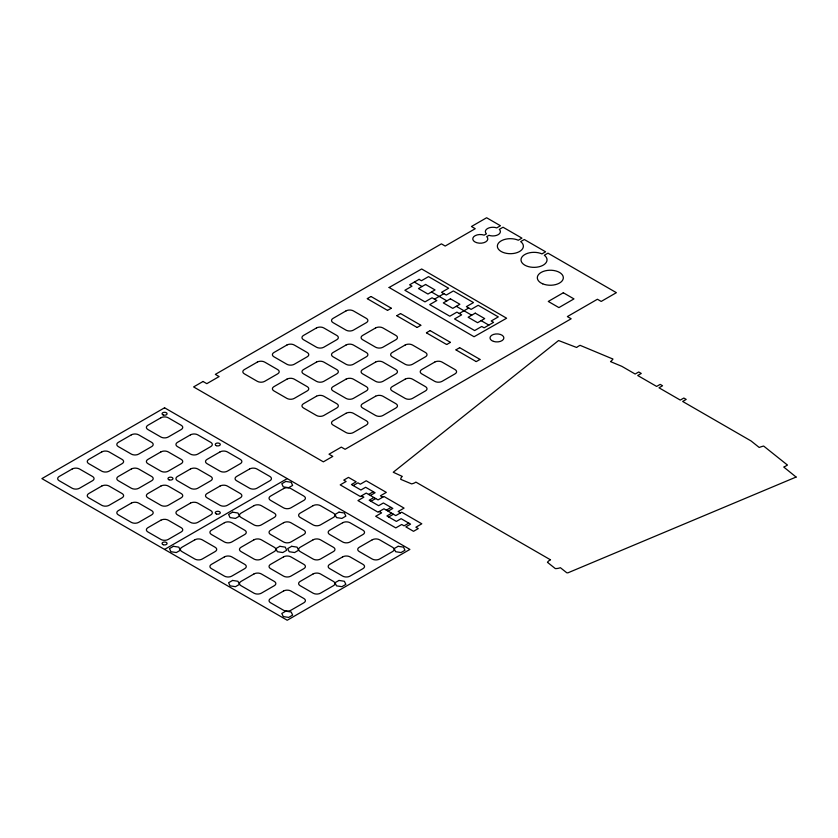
<?xml version="1.0" encoding="UTF-8"?>
<svg xmlns="http://www.w3.org/2000/svg" width="838" height="838" viewBox="0 0 838 838"><rect width="100%" height="100%" fill="white"/><g stroke="black" fill="none" stroke-linecap="round" stroke-linejoin="round"><path stroke-width="1.26" d="M367.327 298.59L370.878 296.547M387.669 310.332L391.22 308.29M396.887 315.664L400.438 313.611M434.451 299.145L443.91 293.688M417.23 327.407L420.781 325.354M459.287 313.485L468.746 308.028M426.458 332.728L429.999 330.685M446.801 344.47L450.341 342.428M456.019 349.802L459.57 347.749M476.361 361.545L479.912 359.492M164.562 549.424L287.225 478.613M353.217 485.569L357.952 482.835L360.309 484.196L366.227 480.782L386.328 492.388L380.421 495.803L382.777 497.175M368.594 494.441L373.319 491.707M370.365 495.468L375.089 492.734L365.63 487.276L360.906 490L351.447 484.542L356.171 481.808L348.482 477.377L343.758 480.101L346.125 481.473L340.207 484.877L360.309 496.494L366.227 493.079L378.053 499.898L383.961 496.494L404.063 508.1L398.155 511.505L400.522 512.877M373.916 497.51L369.181 500.244L378.64 505.702L383.375 502.978L392.833 508.436L388.099 511.17M370.951 501.271L375.686 498.537M386.328 510.143L391.063 507.409M391.65 513.212L386.915 515.946L396.384 521.414L401.109 518.68L410.568 524.138L405.843 526.872L413.522 531.313L418.256 528.579L415.889 527.217L421.807 523.802L401.706 512.196L395.787 515.6L383.961 508.781L378.053 512.196L357.952 500.59L363.86 497.175L361.492 495.803M388.696 516.973L393.42 514.239M408.797 523.111L404.063 525.845L401.706 524.483L395.787 527.898L375.686 516.292L381.594 512.877L379.237 511.505M414.349 282.081L422.027 286.523M431.497 291.98L446.864 300.852M456.322 306.32L471.7 315.193M481.159 320.661L488.847 325.092M371.108 296.547L391.22 308.154M400.679 313.611L420.781 325.217M430.24 330.685L450.341 342.292M459.8 347.749L479.912 359.355M367.327 298.726L387.428 310.332M396.887 315.8L416.999 327.407M426.458 332.864L446.56 344.47M456.019 349.938L476.12 361.545M796.1 477.052L567.892 572.836L566.771 572.763L560.371 567.682A8.359 4.829 0 0 1 555.332 568.593L547.476 562.34A8.359 4.829 0 0 1 550.556 559.857L415.858 482.091A8.359 4.829 0 0 1 411.552 483.872L400.721 479.336A8.359 4.829 0 0 1 402.313 476.424L393.242 472.244L558.579 340.532L576.638 347.477A20.908 12.067 0 0 1 580.074 345.329L612.966 359.062A20.908 12.067 0 0 1 610.525 361.618L621.848 366.342L635.162 374.031L638.713 371.978L641.269 373.455L637.718 375.508L656.646 386.433L660.187 384.38L662.554 385.752L659.003 387.795L680.288 400.082L683.839 398.04L686.207 399.401L682.656 401.454L751.037 440.935L759.228 447.471A20.908 12.067 0 0 1 763.659 446.057L787.437 465.048A20.908 12.067 0 0 1 783.729 467.028L796.1 477.052M389.115 287.486L474.057 336.74L506.613 318.22L421.671 268.977L389.115 287.486M203.037 381.479L193.609 386.926L323.363 461.843L332.791 456.396L329.009 454.206L341.307 447.115L345.099 449.294L571.17 318.775L567.378 316.586L597.421 299.25L601.202 301.429L616.38 292.671L547.958 253.16L544.333 255.255A13.01 7.511 0 0 1 536.844 267.175A13.01 7.511 0 0 1 521.32 258.209A13.01 7.511 0 0 1 541.966 253.893L545.59 251.798L524.305 239.511L520.681 241.606A13.01 7.511 0 0 1 513.202 253.516A13.01 7.511 0 0 1 497.667 244.56A13.01 7.511 0 0 1 518.313 240.234L521.938 238.139L503.02 227.224L499.312 229.361A7.521 4.347 0 0 1 498.191 234.671A7.521 4.347 0 0 1 488.983 235.321L486.731 236.62A7.521 4.347 0 0 1 481.641 243.146A7.521 4.347 0 0 1 472.883 238.086A7.521 4.347 0 0 1 484.175 235.143L486.428 233.844A7.521 4.347 0 0 1 487.548 228.533A7.521 4.347 0 0 1 496.756 227.884L500.454 225.747L486.627 217.754L471.448 226.511L475.23 228.701L445.198 246.047L441.406 243.858L215.335 374.377L219.116 376.566L206.818 383.668L203.037 381.479M164.562 407.792L41.9 478.613L287.225 620.246L409.887 549.424L164.562 407.792M72.204 468.987L59.194 476.487A5.185 2.996 0 0 0 59.194 480.729L72.204 488.24A5.185 2.996 0 0 0 79.537 488.24L92.547 480.729A5.185 2.996 0 0 0 92.547 476.487L79.537 468.987A5.185 2.996 0 0 0 72.204 468.987M101.765 451.912L88.765 459.423A5.185 2.996 0 0 0 88.765 463.655L101.765 471.166A5.185 2.996 0 0 0 109.097 471.166L122.107 463.655A5.185 2.996 0 0 0 122.107 459.423L109.097 451.912A5.185 2.996 0 0 0 101.765 451.912M131.336 434.849L118.326 442.359A5.185 2.996 0 0 0 118.326 446.591L131.336 454.102A5.185 2.996 0 0 0 138.668 454.102L151.678 446.591A5.185 2.996 0 0 0 151.678 442.359L138.668 434.849A5.185 2.996 0 0 0 131.336 434.849M160.896 417.774L147.886 425.285A5.185 2.996 0 0 0 147.886 429.517L160.896 437.027A5.185 2.996 0 0 0 168.228 437.027L181.238 429.517A5.185 2.996 0 0 0 181.238 425.285L168.228 417.774A5.185 2.996 0 0 0 160.896 417.774M257.35 362.089L244.34 369.6A5.185 2.996 0 0 0 244.34 373.832L257.35 381.342A5.185 2.996 0 0 0 264.682 381.342L277.692 373.832A5.185 2.996 0 0 0 277.692 369.6L264.682 362.089A5.185 2.996 0 0 0 257.35 362.089M286.921 345.015L273.911 352.526A5.185 2.996 0 0 0 273.911 356.768L286.921 364.279A5.185 2.996 0 0 0 294.243 364.279L307.253 356.768A5.185 2.996 0 0 0 307.253 352.526L294.243 345.015A5.185 2.996 0 0 0 286.921 345.015M316.481 327.951L303.471 335.462A5.185 2.996 0 0 0 303.471 339.694L316.481 347.204A5.185 2.996 0 0 0 323.814 347.204L336.824 339.694A5.185 2.996 0 0 0 336.824 335.462L323.814 327.951A5.185 2.996 0 0 0 316.481 327.951M346.042 310.888L333.032 318.398A5.185 2.996 0 0 0 333.032 322.63L346.042 330.141A5.185 2.996 0 0 0 353.374 330.141L366.384 322.63A5.185 2.996 0 0 0 366.384 318.398L353.374 310.888A5.185 2.996 0 0 0 346.042 310.888M419.073 279.347L409.614 284.815L411.982 286.177L404.88 290.273L424.992 301.879L432.083 297.783L436.818 300.517L429.716 304.613L449.817 316.219L456.92 312.124L461.644 314.847L454.552 318.953L474.654 330.56L481.745 326.464L484.113 327.826L493.572 322.358L491.215 320.996L498.306 316.9L478.205 305.294L471.103 309.39L466.378 306.656L473.47 302.56L453.368 290.954L446.277 295.049L441.542 292.326L448.634 288.23L428.532 276.624L421.441 280.72L419.073 279.347M425.578 284.47L418.487 288.565L427.946 294.033L435.037 289.938L425.578 284.47M101.765 486.05L88.765 493.561A5.185 2.996 0 0 0 88.765 497.793L101.765 505.304A5.185 2.996 0 0 0 109.097 505.304L122.107 497.793A5.185 2.996 0 0 0 122.107 493.561L109.097 486.05A5.185 2.996 0 0 0 101.765 486.05M131.336 468.987L118.326 476.487A5.185 2.996 0 0 0 118.326 480.729L131.336 488.24A5.185 2.996 0 0 0 138.668 488.24L151.678 480.729A5.185 2.996 0 0 0 151.678 476.487L138.668 468.987A5.185 2.996 0 0 0 131.336 468.987M160.896 451.912L147.886 459.423A5.185 2.996 0 0 0 147.886 463.655L160.896 471.166A5.185 2.996 0 0 0 168.228 471.166L181.238 463.655A5.185 2.996 0 0 0 181.238 459.423L168.228 451.912A5.185 2.996 0 0 0 160.896 451.912M190.456 434.849L177.457 442.359A5.185 2.996 0 0 0 177.457 446.591L190.456 454.102A5.185 2.996 0 0 0 197.789 454.102L210.799 446.591A5.185 2.996 0 0 0 210.799 442.359L197.789 434.849A5.185 2.996 0 0 0 190.456 434.849M286.921 379.153L273.911 386.664A5.185 2.996 0 0 0 273.911 390.896L286.921 398.406A5.185 2.996 0 0 0 294.243 398.406L307.253 390.896A5.185 2.996 0 0 0 307.253 386.664L294.243 379.153A5.185 2.996 0 0 0 286.921 379.153M316.481 362.089L303.471 369.6A5.185 2.996 0 0 0 303.471 373.832L316.481 381.342A5.185 2.996 0 0 0 323.814 381.342L336.824 373.832A5.185 2.996 0 0 0 336.824 369.6L323.814 362.089A5.185 2.996 0 0 0 316.481 362.089M346.042 345.015L333.032 352.526A5.185 2.996 0 0 0 333.032 356.768L346.042 364.279A5.185 2.996 0 0 0 353.374 364.279L366.384 356.768A5.185 2.996 0 0 0 366.384 352.526L353.374 345.015A5.185 2.996 0 0 0 346.042 345.015M375.602 327.951L362.603 335.462A5.185 2.996 0 0 0 362.603 339.694L375.602 347.204A5.185 2.996 0 0 0 382.935 347.204L395.945 339.694A5.185 2.996 0 0 0 395.945 335.462L382.935 327.951A5.185 2.996 0 0 0 375.602 327.951M450.415 298.81L443.312 302.906L452.782 308.363L459.873 304.267L450.415 298.81M131.336 503.114L118.326 510.625A5.185 2.996 0 0 0 118.326 514.857L131.336 522.367A5.185 2.996 0 0 0 138.668 522.367L151.678 514.857A5.185 2.996 0 0 0 151.678 510.625L138.668 503.114A5.185 2.996 0 0 0 131.336 503.114M160.896 486.05L147.886 493.561A5.185 2.996 0 0 0 147.886 497.793L160.896 505.304A5.185 2.996 0 0 0 168.228 505.304L181.238 497.793A5.185 2.996 0 0 0 181.238 493.561L168.228 486.05A5.185 2.996 0 0 0 160.896 486.05M190.456 468.987L177.457 476.487A5.185 2.996 0 0 0 177.457 480.729L190.456 488.24A5.185 2.996 0 0 0 197.789 488.24L210.799 480.729A5.185 2.996 0 0 0 210.799 476.487L197.789 468.987A5.185 2.996 0 0 0 190.456 468.987M220.027 451.912L207.017 459.423A5.185 2.996 0 0 0 207.017 463.655L220.027 471.166A5.185 2.996 0 0 0 227.36 471.166L240.359 463.655A5.185 2.996 0 0 0 240.359 459.423L227.36 451.912A5.185 2.996 0 0 0 220.027 451.912M316.481 396.227L303.471 403.738A5.185 2.996 0 0 0 303.471 407.97L316.481 415.48A5.185 2.996 0 0 0 323.814 415.48L336.824 407.97A5.185 2.996 0 0 0 336.824 403.738L323.814 396.227A5.185 2.996 0 0 0 316.481 396.227M346.042 379.153L333.032 386.664A5.185 2.996 0 0 0 333.032 390.896L346.042 398.406A5.185 2.996 0 0 0 353.374 398.406L366.384 390.896A5.185 2.996 0 0 0 366.384 386.664L353.374 379.153A5.185 2.996 0 0 0 346.042 379.153M375.602 362.089L362.603 369.6A5.185 2.996 0 0 0 362.603 373.832L375.602 381.342A5.185 2.996 0 0 0 382.935 381.342L395.945 373.832A5.185 2.996 0 0 0 395.945 369.6L382.935 362.089A5.185 2.996 0 0 0 375.602 362.089M405.173 345.015L392.163 352.526A5.185 2.996 0 0 0 392.163 356.768L405.173 364.279A5.185 2.996 0 0 0 412.506 364.279L425.505 356.768A5.185 2.996 0 0 0 425.505 352.526L412.506 345.015A5.185 2.996 0 0 0 405.173 345.015M475.251 313.15L468.149 317.246L477.608 322.703L484.71 318.608L475.251 313.15M160.896 520.189L147.886 527.699A5.185 2.996 0 0 0 147.886 531.931L160.896 539.442A5.185 2.996 0 0 0 168.228 539.442L181.238 531.931A5.185 2.996 0 0 0 181.238 527.699L168.228 520.189A5.185 2.996 0 0 0 160.896 520.189M190.456 503.114L177.457 510.625A5.185 2.996 0 0 0 177.457 514.857L190.456 522.367A5.185 2.996 0 0 0 197.789 522.367L210.799 514.857A5.185 2.996 0 0 0 210.799 510.625L197.789 503.114A5.185 2.996 0 0 0 190.456 503.114M220.027 486.05L207.017 493.561A5.185 2.996 0 0 0 207.017 497.793L220.027 505.304A5.185 2.996 0 0 0 227.36 505.304L240.359 497.793A5.185 2.996 0 0 0 240.359 493.561L227.36 486.05A5.185 2.996 0 0 0 220.027 486.05M249.588 468.987L236.578 476.487A5.185 2.996 0 0 0 236.578 480.729L249.588 488.24A5.185 2.996 0 0 0 256.92 488.24L269.93 480.729A5.185 2.996 0 0 0 269.93 476.487L256.92 468.987A5.185 2.996 0 0 0 249.588 468.987M346.042 413.291L333.032 420.802A5.185 2.996 0 0 0 333.032 425.034L346.042 432.544A5.185 2.996 0 0 0 353.374 432.544L366.384 425.034A5.185 2.996 0 0 0 366.384 420.802L353.374 413.291A5.185 2.996 0 0 0 346.042 413.291M375.602 396.227L362.603 403.738A5.185 2.996 0 0 0 362.603 407.97L375.602 415.48A5.185 2.996 0 0 0 382.935 415.48L395.945 407.97A5.185 2.996 0 0 0 395.945 403.738L382.935 396.227A5.185 2.996 0 0 0 375.602 396.227M405.173 379.153L392.163 386.664A5.185 2.996 0 0 0 392.163 390.896L405.173 398.406A5.185 2.996 0 0 0 412.506 398.406L425.505 390.896A5.185 2.996 0 0 0 425.505 386.664L412.506 379.153A5.185 2.996 0 0 0 405.173 379.153M434.733 362.089L421.724 369.6A5.185 2.996 0 0 0 421.724 373.832L434.733 381.342A5.185 2.996 0 0 0 442.066 381.342L455.076 373.832A5.185 2.996 0 0 0 455.076 369.6L442.066 362.089A5.185 2.996 0 0 0 434.733 362.089M563.325 292.766L548.272 301.45L558.915 307.598L573.967 298.904L563.325 292.766M173.435 546.303L169.475 548.586L170.921 551.718L176.336 552.546L180.296 550.262L178.84 547.141L173.435 546.303M232.566 512.165L228.606 514.448L230.052 517.58L235.457 518.418L239.417 516.124L237.971 513.003L232.566 512.165M285.779 481.441L281.819 483.736L283.265 486.857L288.681 487.695L292.64 485.401L291.184 482.279L285.779 481.441M194.866 539.798L181.856 547.308A5.185 2.996 0 0 0 181.856 551.54L194.866 559.051A5.185 2.996 0 0 0 202.199 559.051L215.209 551.54A5.185 2.996 0 0 0 215.209 547.308L202.199 539.798A5.185 2.996 0 0 0 194.866 539.798M224.437 522.734L211.427 530.245A5.185 2.996 0 0 0 211.427 534.476L224.437 541.987A5.185 2.996 0 0 0 231.77 541.987L244.769 534.476A5.185 2.996 0 0 0 244.769 530.245L231.77 522.734A5.185 2.996 0 0 0 224.437 522.734M253.998 505.66L240.988 513.17A5.185 2.996 0 0 0 240.988 517.402L253.998 524.913A5.185 2.996 0 0 0 261.33 524.913L274.34 517.402A5.185 2.996 0 0 0 274.34 513.17L261.33 505.66A5.185 2.996 0 0 0 253.998 505.66M283.558 488.596L270.548 496.106A5.185 2.996 0 0 0 270.548 500.338L283.558 507.849A5.185 2.996 0 0 0 290.891 507.849L303.901 500.338A5.185 2.996 0 0 0 303.901 496.106L290.891 488.596A5.185 2.996 0 0 0 283.558 488.596M224.437 556.872L211.427 564.383A5.185 2.996 0 0 0 211.427 568.614L224.437 576.125A5.185 2.996 0 0 0 231.77 576.125L244.769 568.614A5.185 2.996 0 0 0 244.769 564.383L231.77 556.872A5.185 2.996 0 0 0 224.437 556.872M253.998 539.798L240.988 547.308A5.185 2.996 0 0 0 240.988 551.54L253.998 559.051A5.185 2.996 0 0 0 261.33 559.051L274.34 551.54A5.185 2.996 0 0 0 274.34 547.308L261.33 539.798A5.185 2.996 0 0 0 253.998 539.798M283.558 522.734L270.548 530.245A5.185 2.996 0 0 0 270.548 534.476L283.558 541.987A5.185 2.996 0 0 0 290.891 541.987L303.901 534.476A5.185 2.996 0 0 0 303.901 530.245L290.891 522.734A5.185 2.996 0 0 0 283.558 522.734M313.119 505.66L300.119 513.17A5.185 2.996 0 0 0 300.119 517.402L313.119 524.913A5.185 2.996 0 0 0 320.451 524.913L333.461 517.402A5.185 2.996 0 0 0 333.461 513.17L320.451 505.66A5.185 2.996 0 0 0 313.119 505.66M279.861 546.303L275.901 548.586L277.357 551.718L282.762 552.546L286.722 550.262L285.276 547.141L279.861 546.303M338.992 512.165L335.032 514.448L336.478 517.58L341.894 518.418L345.853 516.124L344.397 513.003L338.992 512.165M232.566 580.441L228.606 582.724L230.052 585.846L235.457 586.684L239.417 584.4L237.971 581.279L232.566 580.441M291.687 546.303L287.727 548.586L289.183 551.718L294.588 552.546L298.548 550.262L297.102 547.141L291.687 546.303M253.998 573.936L240.988 581.446A5.185 2.996 0 0 0 240.988 585.678L253.998 593.189A5.185 2.996 0 0 0 261.33 593.189L274.34 585.678A5.185 2.996 0 0 0 274.34 581.446L261.33 573.936A5.185 2.996 0 0 0 253.998 573.936M283.558 556.872L270.548 564.383A5.185 2.996 0 0 0 270.548 568.614L283.558 576.125A5.185 2.996 0 0 0 290.891 576.125L303.901 568.614A5.185 2.996 0 0 0 303.901 564.383L290.891 556.872A5.185 2.996 0 0 0 283.558 556.872M313.119 539.798L300.119 547.308A5.185 2.996 0 0 0 300.119 551.54L313.119 559.051A5.185 2.996 0 0 0 320.451 559.051L333.461 551.54A5.185 2.996 0 0 0 333.461 547.308L320.451 539.798A5.185 2.996 0 0 0 313.119 539.798M342.69 522.734L329.68 530.245A5.185 2.996 0 0 0 329.68 534.476L342.69 541.987A5.185 2.996 0 0 0 350.022 541.987L363.032 534.476A5.185 2.996 0 0 0 363.032 530.245L350.022 522.734A5.185 2.996 0 0 0 342.69 522.734M283.558 591.01L270.548 598.521A5.185 2.996 0 0 0 270.548 602.752L283.558 610.263A5.185 2.996 0 0 0 290.891 610.263L303.901 602.752A5.185 2.996 0 0 0 303.901 598.521L290.891 591.01A5.185 2.996 0 0 0 283.558 591.01M313.119 573.936L300.119 581.446A5.185 2.996 0 0 0 300.119 585.678L313.119 593.189A5.185 2.996 0 0 0 320.451 593.189L333.461 585.678A5.185 2.996 0 0 0 333.461 581.446L320.451 573.936A5.185 2.996 0 0 0 313.119 573.936M342.69 556.872L329.68 564.383A5.185 2.996 0 0 0 329.68 568.614L342.69 576.125A5.185 2.996 0 0 0 350.022 576.125L363.032 568.614A5.185 2.996 0 0 0 363.032 564.383L350.022 556.872A5.185 2.996 0 0 0 342.69 556.872M372.25 539.798L359.24 547.308A5.185 2.996 0 0 0 359.24 551.54L372.25 559.051A5.185 2.996 0 0 0 379.583 559.051L392.593 551.54A5.185 2.996 0 0 0 392.593 547.308L379.583 539.798A5.185 2.996 0 0 0 372.25 539.798M285.779 611.164L281.819 613.447L283.265 616.569L288.681 617.407L292.64 615.123L291.184 612.002L285.779 611.164M338.992 580.441L335.032 582.724L336.478 585.846L341.894 586.684L345.853 584.4L344.397 581.279L338.992 580.441M398.123 546.303L394.153 548.586L395.609 551.718L401.014 552.546L404.974 550.262L403.528 547.141L398.123 546.303M216.372 513.945A2.504 1.446 0 0 0 220.279 512.846A2.504 1.446 0 0 0 216.686 511.442A2.504 1.446 0 0 0 216.372 513.945M163.305 414.999A2.504 1.446 0 0 0 167.076 413.752A2.504 1.446 0 0 0 163.305 412.495A2.504 1.446 0 0 0 163.305 414.999M163.305 544.721A2.504 1.446 0 0 0 167.076 543.464A2.504 1.446 0 0 0 163.305 542.217A2.504 1.446 0 0 0 163.305 544.721M216.372 445.669A2.504 1.446 0 0 0 220.279 444.58A2.504 1.446 0 0 0 216.686 443.166A2.504 1.446 0 0 0 216.372 445.669M169.067 479.807A2.504 1.446 0 0 0 172.974 478.708A2.504 1.446 0 0 0 169.381 477.304A2.504 1.446 0 0 0 169.067 479.807M493.467 341.391A6.945 4.012 0 0 0 503.879 337.924A6.945 4.012 0 0 0 493.467 334.446A6.945 4.012 0 0 0 493.467 341.391M542.689 283.82A13.01 7.511 0 0 0 563.262 278.52A13.01 7.511 0 0 0 545.014 270.884A13.01 7.511 0 0 0 542.689 283.82"/></g></svg>
